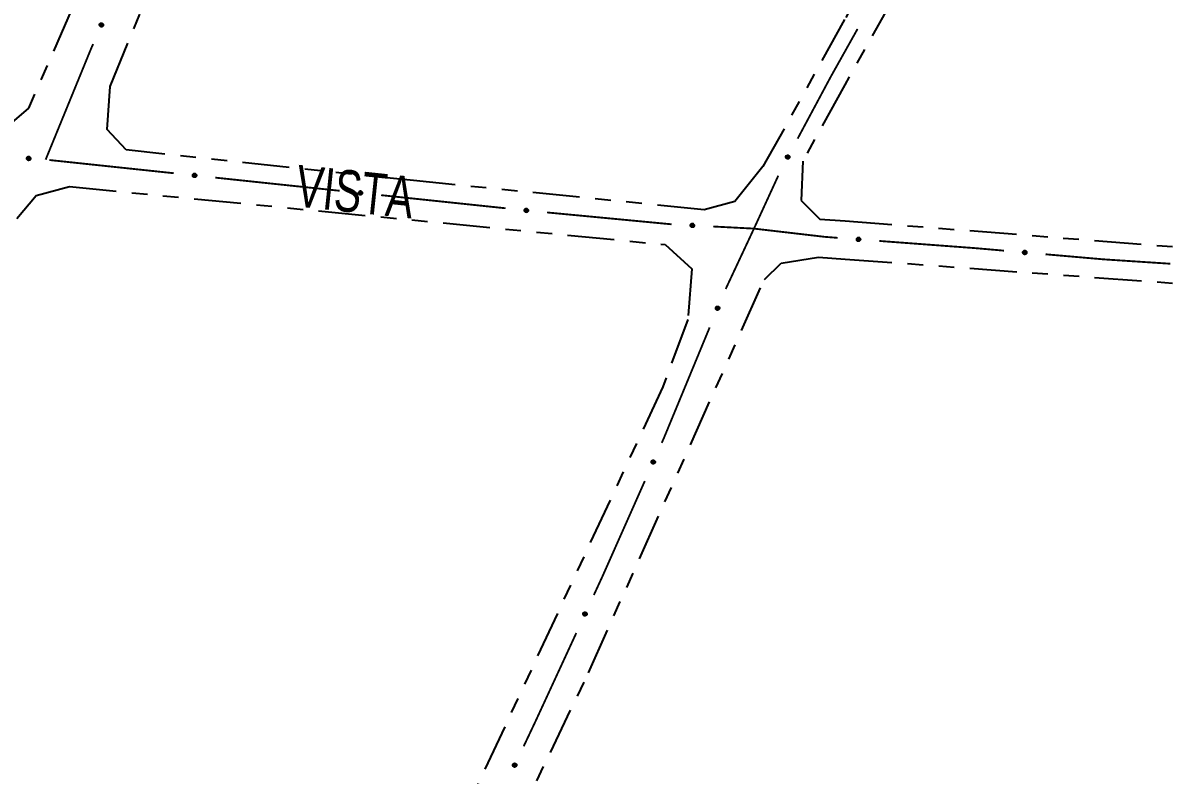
# Model space of a CAD drawing. Extents: x 203665 to 205970, y 4870865 to 4873745.
# Drawn here: x 204326.1 to 204436.3, y 4872392 to 4872464.2 of the extents above; entities that cross this region are included whole.
import ezdxf

# ---------------------------------------------------------------- set-up
doc = ezdxf.new("R2010")
doc.units = 0
doc.header["$LTSCALE"] = 1.5
doc.header["$MEASUREMENT"] = 0
doc.linetypes.add('TRACO_25', pattern=[8, 3, -1, 1, -1, 1, -1])
for name, color, linetype in [('SV-EIXO-RUA-N-PAV', 6, 'CONTINUOUS'), ('SV-RUA-NAO-PAV', 7, 'CONTINUOUS'), ('SV-TXT-RUA-N-PAV', 7, 'CONTINUOUS')]:
    doc.layers.add(name, color=color, linetype=linetype)
doc.styles.add('ARIAL', font='ARIAL.SHX')

msp = doc.modelspace()

# ---------------------------------------------------------------- linework, layer by layer
at = {"layer": 'SV-EIXO-RUA-N-PAV'}
for points in [[(204333.427074, 4872463.942367), (204333.408645, 4872463.98767), (204333.40207, 4872464.030375), (204333.406837, 4872464.067571), (204333.419621, 4872464.099342), (204333.43636, 4872464.130372), (204333.460139, 4872464.157933), (204333.493307, 4872464.182677), (204333.538622, 4872464.201483), (204333.582812, 4872464.205343), (204333.619529, 4872464.20262), (204333.653425, 4872464.191197), (204333.683296, 4872464.174431), (204333.711108, 4872464.148784), (204333.735856, 4872464.114927), (204333.753663, 4872464.068903), (204333.759822, 4872464.026992), (204333.754266, 4872463.991135), (204333.742566, 4872463.957131), (204333.725097, 4872463.925657), (204333.7016, 4872463.898737), (204333.667466, 4872463.873882), (204333.621807, 4872463.856908), (204333.580076, 4872463.850288), (204333.544151, 4872463.855339), (204333.510933, 4872463.867611), (204333.479606, 4872463.884021), (204333.450906, 4872463.906771), (204333.427074, 4872463.942367)], [(204326.730716, 4872451.088647), (204326.694319, 4872451.055977), (204326.656358, 4872451.035342), (204326.619742, 4872451.027244), (204326.58552, 4872451.028525), (204326.550657, 4872451.033778), (204326.516676, 4872451.04683), (204326.482169, 4872451.06967), (204326.449141, 4872451.105951), (204326.430558, 4872451.146228), (204326.420698, 4872451.181701), (204326.419979, 4872451.217463), (204326.42565, 4872451.251246), (204326.440375, 4872451.286095), (204326.463863, 4872451.320837), (204326.501148, 4872451.353166), (204326.538503, 4872451.373141), (204326.574125, 4872451.380044), (204326.610082, 4872451.380539), (204326.645611, 4872451.374749), (204326.678893, 4872451.361745), (204326.713831, 4872451.338033), (204326.745252, 4872451.30081), (204326.7656, 4872451.26378), (204326.773001, 4872451.228264), (204326.772692, 4872451.192853), (204326.767848, 4872451.157821), (204326.75615, 4872451.123117), (204326.730716, 4872451.088647)], [(204399.2559, 4872451.270424), (204399.241057, 4872451.317026), (204399.23783, 4872451.360113), (204399.245481, 4872451.396825), (204399.260702, 4872451.427503), (204399.279808, 4872451.457134), (204399.305662, 4872451.482758), (204399.340657, 4872451.504842), (204399.3873, 4872451.52006), (204399.431656, 4872451.520465), (204399.468049, 4872451.514889), (204399.500952, 4872451.50086), (204399.529426, 4872451.481817), (204399.555156, 4872451.454081), (204399.577189, 4872451.418398), (204399.591356, 4872451.371126), (204399.594231, 4872451.328863), (204399.585897, 4872451.293549), (204399.571584, 4872451.26056), (204399.551715, 4872451.230542), (204399.526191, 4872451.205535), (204399.490225, 4872451.183415), (204399.443382, 4872451.170051), (204399.401262, 4872451.166703), (204399.36584, 4872451.174538), (204399.333679, 4872451.189361), (204399.303726, 4872451.208163), (204399.276886, 4872451.23308), (204399.2559, 4872451.270424)], [(204342.642, 4872449.455422), (204342.604398, 4872449.424148), (204342.565685, 4872449.404959), (204342.52879, 4872449.398247), (204342.49464, 4872449.400818), (204342.46, 4872449.407383), (204342.426535, 4872449.421707), (204342.392915, 4872449.445832), (204342.361278, 4872449.483333), (204342.344227, 4872449.524282), (204342.335712, 4872449.560102), (204342.336342, 4872449.595865), (204342.343283, 4872449.62941), (204342.359312, 4872449.663679), (204342.384093, 4872449.697511), (204342.422571, 4872449.72841), (204342.460653, 4872449.746963), (204342.49651, 4872449.752517), (204342.532461, 4872449.751656), (204342.567745, 4872449.74453), (204342.600514, 4872449.73028), (204342.634533, 4872449.705268), (204342.664527, 4872449.666885), (204342.683464, 4872449.629115), (204342.689521, 4872449.593345), (204342.687876, 4872449.557971), (204342.681714, 4872449.523147), (204342.668716, 4872449.488908), (204342.642, 4872449.455422)], [(204358.553123, 4872447.77081), (204358.515536, 4872447.739517), (204358.476832, 4872447.720309), (204358.439941, 4872447.713579), (204358.40579, 4872447.716132), (204358.371146, 4872447.72268), (204358.337675, 4872447.736987), (204358.304042, 4872447.761096), (204358.272387, 4872447.79858), (204358.255315, 4872447.839522), (204358.246783, 4872447.875337), (204358.247395, 4872447.911101), (204358.254319, 4872447.944649), (204358.270331, 4872447.978925), (204358.295095, 4872448.01277), (204358.333558, 4872448.043689), (204358.371631, 4872448.06226), (204358.407485, 4872448.067832), (204358.443436, 4872448.066989), (204358.478724, 4872448.059881), (204358.511499, 4872448.045647), (204358.545531, 4872448.020652), (204358.575544, 4872447.982284), (204358.5945, 4872447.944523), (204358.600575, 4872447.908756), (204358.598948, 4872447.873381), (204358.592803, 4872447.838554), (204358.579822, 4872447.804309), (204358.553123, 4872447.77081)], [(204374.465048, 4872446.093875), (204374.427474, 4872446.062566), (204374.388779, 4872446.043341), (204374.35189, 4872446.036596), (204374.317739, 4872446.039135), (204374.283092, 4872446.045668), (204374.249614, 4872446.059961), (204374.215972, 4872446.084055), (204374.184301, 4872446.121527), (204374.167212, 4872446.16246), (204374.158664, 4872446.198272), (204374.159261, 4872446.234036), (204374.166171, 4872446.267587), (204374.182168, 4872446.301871), (204374.206918, 4872446.335726), (204374.245368, 4872446.366661), (204374.283433, 4872446.385248), (204374.319285, 4872446.390835), (204374.355236, 4872446.390007), (204374.390527, 4872446.382914), (204374.423308, 4872446.368694), (204374.45735, 4872446.343713), (204374.48738, 4872446.305359), (204374.506352, 4872446.267605), (204374.512442, 4872446.231841), (204374.51083, 4872446.196466), (204374.5047, 4872446.161636), (204374.491733, 4872446.127385), (204374.465048, 4872446.093875)], [(204390.405048, 4872444.661678), (204390.369196, 4872444.628411), (204390.33158, 4872444.607152), (204390.295103, 4872444.59845), (204390.260865, 4872444.599165), (204390.225919, 4872444.603843), (204390.191728, 4872444.616331), (204390.156849, 4872444.638598), (204390.123225, 4872444.674328), (204390.103979, 4872444.714293), (204390.093535, 4872444.749599), (204390.092225, 4872444.785344), (204390.097338, 4872444.819215), (204390.111485, 4872444.854303), (204390.134395, 4872444.889429), (204390.171142, 4872444.922369), (204390.208162, 4872444.942958), (204390.243665, 4872444.950449), (204390.279609, 4872444.951538), (204390.315228, 4872444.946335), (204390.348721, 4872444.933883), (204390.384046, 4872444.910751), (204390.416077, 4872444.874052), (204390.437034, 4872444.837363), (204390.445021, 4872444.801974), (204390.445297, 4872444.766563), (204390.441032, 4872444.731456), (204390.429909, 4872444.696563), (204390.405048, 4872444.661678)], [(204406.339267, 4872443.318221), (204406.302649, 4872443.285798), (204406.264549, 4872443.265421), (204406.227879, 4872443.257571), (204406.193666, 4872443.259084), (204406.158839, 4872443.264574), (204406.124948, 4872443.277856), (204406.090597, 4872443.30093), (204406.057815, 4872443.337434), (204406.039506, 4872443.377837), (204406.029887, 4872443.413376), (204406.02941, 4872443.449141), (204406.035311, 4872443.482885), (204406.050271, 4872443.517633), (204406.073994, 4872443.552216), (204406.111498, 4872443.584291), (204406.148988, 4872443.604012), (204406.184656, 4872443.610673), (204406.220616, 4872443.610924), (204406.256104, 4872443.604893), (204406.289298, 4872443.591664), (204406.324074, 4872443.567716), (204406.355241, 4872443.53028), (204406.375338, 4872443.493113), (204406.382498, 4872443.457547), (204406.381948, 4872443.422139), (204406.376867, 4872443.387141), (204406.364934, 4872443.352517), (204406.339267, 4872443.318221)], [(204422.28819, 4872442.061133), (204422.251177, 4872442.029163), (204422.212828, 4872442.009256), (204422.176065, 4872442.001858), (204422.141873, 4872442.003792), (204422.107116, 4872442.00971), (204422.073391, 4872442.023407), (204422.039327, 4872442.046902), (204422.006996, 4872442.083806), (204421.989185, 4872442.124431), (204421.980004, 4872442.160085), (204421.979967, 4872442.195854), (204421.986282, 4872442.229522), (204422.001669, 4872442.264084), (204422.025815, 4872442.298372), (204422.063711, 4872442.329984), (204422.10144, 4872442.349242), (204422.137187, 4872442.355464), (204422.173147, 4872442.355273), (204422.208559, 4872442.348806), (204422.241587, 4872442.33517), (204422.276066, 4872442.310796), (204422.306771, 4872442.272979), (204422.326409, 4872442.235568), (204422.333131, 4872442.199918), (204422.332146, 4872442.164519), (204422.326635, 4872442.129586), (204422.314277, 4872442.095111), (204422.28819, 4872442.061133)], [(204392.53321, 4872436.743313), (204392.513821, 4872436.788214), (204392.506339, 4872436.83077), (204392.510315, 4872436.868059), (204392.52242, 4872436.900094), (204392.538495, 4872436.931473), (204392.561683, 4872436.959534), (204392.594317, 4872436.984977), (204392.639222, 4872437.004743), (204392.683319, 4872437.009542), (204392.720086, 4872437.0076), (204392.754217, 4872436.996901), (204392.784438, 4872436.980774), (204392.81279, 4872436.955725), (204392.838252, 4872436.922401), (204392.857034, 4872436.876766), (204392.864083, 4872436.834996), (204392.85929, 4872436.799029), (204392.848317, 4872436.764784), (204392.831521, 4872436.732945), (204392.808601, 4872436.705532), (204392.775004, 4872436.679956), (204392.729716, 4872436.662015), (204392.688136, 4872436.654509), (204392.652111, 4872436.658795), (204392.61864, 4872436.670357), (204392.586971, 4872436.686098), (204392.557793, 4872436.708232), (204392.53321, 4872436.743313)], [(204386.35862, 4872421.986602), (204386.340388, 4872422.031985), (204386.333999, 4872422.074718), (204386.338928, 4872422.111893), (204386.35185, 4872422.143607), (204386.368724, 4872422.174564), (204386.392623, 4872422.202021), (204386.425898, 4872422.226621), (204386.471295, 4872422.245229), (204386.515501, 4872422.248897), (204386.552206, 4872422.246014), (204386.586052, 4872422.234444), (204386.61585, 4872422.217548), (204386.64355, 4872422.19178), (204386.66815, 4872422.157816), (204386.685757, 4872422.111714), (204386.691733, 4872422.069777), (204386.686021, 4872422.033945), (204386.674174, 4872421.999992), (204386.656568, 4872421.968594), (204386.632953, 4872421.941777), (204386.598711, 4872421.91707), (204386.552979, 4872421.900295), (204386.51122, 4872421.893857), (204386.475317, 4872421.899065), (204386.442153, 4872421.911481), (204386.410898, 4872421.928028), (204386.382297, 4872421.950902), (204386.35862, 4872421.986602)], [(204379.813923, 4872407.388527), (204379.796366, 4872407.434176), (204379.790612, 4872407.476999), (204379.796092, 4872407.514097), (204379.809483, 4872407.545616), (204379.826815, 4872407.576319), (204379.851118, 4872407.603419), (204379.884755, 4872407.627522), (204379.930423, 4872407.645455), (204379.974678, 4872407.648466), (204380.011336, 4872407.645039), (204380.045007, 4872407.632968), (204380.074551, 4872407.615632), (204380.101866, 4872407.589456), (204380.125959, 4872407.55513), (204380.14288, 4872407.508772), (204380.148233, 4872407.466751), (204380.14199, 4872407.431008), (204380.12964, 4872407.397235), (204380.111571, 4872407.366101), (204380.087561, 4872407.339637), (204380.052956, 4872407.315441), (204380.00698, 4872407.299347), (204379.96513, 4872407.293529), (204379.929308, 4872407.299268), (204379.896332, 4872407.312175), (204379.865326, 4872407.329184), (204379.837067, 4872407.352481), (204379.813923, 4872407.388527)], [(204373.068769, 4872392.881103), (204373.051639, 4872392.926914), (204373.046284, 4872392.969789), (204373.052111, 4872393.006834), (204373.065796, 4872393.038227), (204373.083413, 4872393.068767), (204373.107968, 4872393.095639), (204373.141828, 4872393.119427), (204373.187661, 4872393.136933), (204373.231943, 4872393.139531), (204373.268567, 4872393.135762), (204373.302124, 4872393.123377), (204373.331505, 4872393.105766), (204373.358574, 4872393.079337), (204373.382346, 4872393.044787), (204373.398834, 4872392.998274), (204373.403795, 4872392.956205), (204373.397218, 4872392.920521), (204373.384554, 4872392.886864), (204373.366195, 4872392.855901), (204373.341939, 4872392.829662), (204373.30711, 4872392.80579), (204373.260986, 4872392.790125), (204373.219083, 4872392.784698), (204373.183316, 4872392.790772), (204373.150462, 4872392.803986), (204373.119616, 4872392.821284), (204373.091576, 4872392.844842), (204373.068769, 4872392.881103)]]:
    msp.add_lwpolyline(points, close=True, dxfattribs=at)
for points in [[(204333.40207, 4872464.030375), (204333.43636, 4872464.130372)], [(204333.404791, 4872464.011998), (204333.445598, 4872464.135649)], [(204333.408645, 4872463.98767), (204333.460139, 4872464.157933)], [(204333.418038, 4872463.967452), (204333.474139, 4872464.163363)], [(204333.427074, 4872463.942367), (204333.493307, 4872464.182677)], [(204333.440974, 4872463.924617), (204333.516272, 4872464.188097)], [(204333.450906, 4872463.906771), (204333.538622, 4872464.201483)], [(204333.467285, 4872463.899671), (204333.558473, 4872464.199392)], [(204333.479606, 4872463.884021), (204333.582812, 4872464.205343)], [(204333.495787, 4872463.879725), (204333.597539, 4872464.200142)], [(204333.510933, 4872463.867611), (204333.619529, 4872464.20262)], [(204333.52898, 4872463.863681), (204333.638164, 4872464.194249)], [(204333.544151, 4872463.855339), (204333.653425, 4872464.191197)], [(204333.564212, 4872463.855683), (204333.667608, 4872464.179849)], [(204333.580076, 4872463.850288), (204333.683296, 4872464.174431)], [(204333.60273, 4872463.855183), (204333.696264, 4872464.156855)], [(204333.621807, 4872463.856908), (204333.711108, 4872464.148784)], [(204333.644777, 4872463.869525), (204333.722728, 4872464.128862)], [(204333.667466, 4872463.873882), (204333.735856, 4872464.114927)], [(204333.684565, 4872463.892308), (204333.742069, 4872464.084623)], [(204333.7016, 4872463.898737), (204333.753663, 4872464.068903)], [(204333.714509, 4872463.916427), (204333.754614, 4872464.041875)], [(204333.725097, 4872463.925657), (204333.759822, 4872464.026992)], [(204326.773001, 4872451.228264), (204326.419979, 4872451.217463)], [(204326.772692, 4872451.192853), (204326.420698, 4872451.181701)], [(204326.770284, 4872451.211166), (204326.42227, 4872451.20207)], [(204326.7656, 4872451.26378), (204326.42565, 4872451.251246)], [(204326.765891, 4872451.247025), (204326.42586, 4872451.234649)], [(204326.766417, 4872451.174502), (204326.43047, 4872451.161847)], [(204326.767848, 4872451.157821), (204326.430558, 4872451.146228)], [(204326.753329, 4872451.283442), (204326.437802, 4872451.269395)], [(204326.745252, 4872451.30081), (204326.440375, 4872451.286095)], [(204326.757289, 4872451.140932), (204326.444393, 4872451.125338)], [(204326.75615, 4872451.123117), (204326.449141, 4872451.105951)], [(204326.725607, 4872451.318156), (204326.455191, 4872451.303769)], [(204326.713831, 4872451.338033), (204326.463863, 4872451.320837)], [(204326.742716, 4872451.107733), (204326.469299, 4872451.089448)], [(204326.730716, 4872451.088647), (204326.482169, 4872451.06967)], [(204326.690706, 4872451.34789), (204326.490277, 4872451.336937)], [(204326.678893, 4872451.361745), (204326.501148, 4872451.353166)], [(204326.710167, 4872451.071657), (204326.50683, 4872451.058167)], [(204326.694319, 4872451.055977), (204326.516676, 4872451.04683)], [(204326.657879, 4872451.367908), (204326.52626, 4872451.363205)], [(204326.645611, 4872451.374749), (204326.538503, 4872451.373141)], [(204326.67273, 4872451.044121), (204326.542565, 4872451.040686)], [(204326.656358, 4872451.035342), (204326.550657, 4872451.033778)], [(204399.23783, 4872451.360113), (204399.279808, 4872451.457134)], [(204399.239111, 4872451.34158), (204399.289429, 4872451.461675)], [(204399.241057, 4872451.317026), (204399.305662, 4872451.482758)], [(204399.248846, 4872451.296137), (204399.320043, 4872451.487081)], [(204399.2559, 4872451.270424), (204399.340657, 4872451.504842)], [(204399.268375, 4872451.251645), (204399.363975, 4872451.508456)], [(204399.276886, 4872451.23308), (204399.3873, 4872451.52006)], [(204399.292662, 4872451.224725), (204399.406928, 4872451.516429)], [(204399.303726, 4872451.208163), (204399.431656, 4872451.520465)], [(204399.319523, 4872451.202618), (204399.445934, 4872451.514132)], [(204399.333679, 4872451.189361), (204399.468049, 4872451.514889)], [(204399.351365, 4872451.184037), (204399.485975, 4872451.505092)], [(204399.36584, 4872451.174538), (204399.500952, 4872451.50086)], [(204399.385866, 4872451.173318), (204399.514208, 4872451.488441)], [(204399.401262, 4872451.166703), (204399.529426, 4872451.481817)], [(204399.424229, 4872451.169818), (204399.540985, 4872451.463284)], [(204399.443382, 4872451.170051), (204399.555156, 4872451.454081)], [(204399.467266, 4872451.18084), (204399.565188, 4872451.433314)], [(204399.490225, 4872451.183415), (204399.577189, 4872451.418398)], [(204399.508708, 4872451.200453), (204399.581023, 4872451.387703)], [(204399.526191, 4872451.205535), (204399.591356, 4872451.371126)], [(204399.54044, 4872451.222165), (204399.590198, 4872451.344107)], [(204399.551715, 4872451.230542), (204399.594231, 4872451.328863)], [(204342.687876, 4872449.557971), (204342.335712, 4872449.560102)], [(204342.689521, 4872449.593345), (204342.336342, 4872449.595865)], [(204342.686161, 4872449.576361), (204342.338052, 4872449.580396)], [(204342.683123, 4872449.612361), (204342.342867, 4872449.612817)], [(204342.683464, 4872449.629115), (204342.343283, 4872449.62941)], [(204342.681714, 4872449.523147), (204342.344227, 4872449.524282)], [(204342.680913, 4872449.539869), (204342.344728, 4872449.539893)], [(204342.671943, 4872449.649225), (204342.356112, 4872449.647088)], [(204342.670526, 4872449.506667), (204342.357264, 4872449.502885)], [(204342.664527, 4872449.666885), (204342.359312, 4872449.663679)], [(204342.668716, 4872449.488908), (204342.361278, 4872449.483333)], [(204342.64555, 4872449.684961), (204342.374784, 4872449.680782)], [(204342.654712, 4872449.474042), (204342.3808, 4872449.466081)], [(204342.634533, 4872449.705268), (204342.384093, 4872449.697511)], [(204342.642, 4872449.455422), (204342.392915, 4872449.445832)], [(204342.611796, 4872449.715989), (204342.411096, 4872449.712603)], [(204342.620826, 4872449.439219), (204342.417124, 4872449.433407)], [(204342.600514, 4872449.73028), (204342.422571, 4872449.72841)], [(204342.604398, 4872449.424148), (204342.426535, 4872449.421707)], [(204342.579747, 4872449.737231), (204342.448044, 4872449.737495)], [(204342.582376, 4872449.413114), (204342.452175, 4872449.414591)], [(204342.565685, 4872449.404959), (204342.46, 4872449.407383)], [(204342.567745, 4872449.74453), (204342.460653, 4872449.746963)], [(204358.598948, 4872447.873381), (204358.246783, 4872447.875337)], [(204358.600575, 4872447.908756), (204358.247395, 4872447.911101)], [(204358.597223, 4872447.891771), (204358.249112, 4872447.895632)], [(204358.594167, 4872447.927769), (204358.253911, 4872447.928056)], [(204358.5945, 4872447.944523), (204358.254319, 4872447.944649)], [(204358.592803, 4872447.838554), (204358.255315, 4872447.839522)], [(204358.591994, 4872447.855276), (204358.255809, 4872447.855133)], [(204358.582969, 4872447.964628), (204358.267139, 4872447.962333)], [(204358.581623, 4872447.822069), (204358.268363, 4872447.818131)], [(204358.575544, 4872447.982284), (204358.270331, 4872447.978925)], [(204358.579822, 4872447.804309), (204358.272387, 4872447.79858)], [(204358.556558, 4872448.00035), (204358.285794, 4872447.996037)], [(204358.565825, 4872447.789436), (204358.291917, 4872447.781338)], [(204358.545531, 4872448.020652), (204358.295095, 4872448.01277)], [(204358.553123, 4872447.77081), (204358.304042, 4872447.761096)], [(204358.522789, 4872448.031362), (204358.32209, 4872448.027876)], [(204358.531956, 4872447.754596), (204358.328257, 4872447.748683)], [(204358.511499, 4872448.045647), (204358.333558, 4872448.043689)], [(204358.515536, 4872447.739517), (204358.337675, 4872447.736987)], [(204358.490729, 4872448.052588), (204358.359026, 4872448.052786)], [(204358.49352, 4872447.728472), (204358.363318, 4872447.729884)], [(204358.476832, 4872447.720309), (204358.371146, 4872447.72268)], [(204358.478724, 4872448.059881), (204358.371631, 4872448.06226)], [(204374.51083, 4872446.196466), (204374.158664, 4872446.198272)], [(204374.512442, 4872446.231841), (204374.159261, 4872446.234036)], [(204374.509097, 4872446.214855), (204374.160985, 4872446.218569)], [(204374.506026, 4872446.250851), (204374.16577, 4872446.250994)], [(204374.506352, 4872446.267605), (204374.166171, 4872446.267587)], [(204374.5047, 4872446.161636), (204374.167212, 4872446.16246)], [(204374.503883, 4872446.178358), (204374.167698, 4872446.178072)], [(204374.494813, 4872446.287705), (204374.178983, 4872446.285277)], [(204374.493527, 4872446.145146), (204374.180269, 4872446.141075)], [(204374.48738, 4872446.305359), (204374.182168, 4872446.301871)], [(204374.491733, 4872446.127385), (204374.184301, 4872446.121527)], [(204374.468387, 4872446.323417), (204374.197624, 4872446.318988)], [(204374.477743, 4872446.112506), (204374.203838, 4872446.104293)], [(204374.45735, 4872446.343713), (204374.206918, 4872446.335726)], [(204374.465048, 4872446.093875), (204374.215972, 4872446.084055)], [(204374.434604, 4872446.354414), (204374.233907, 4872446.350843)], [(204374.443889, 4872446.077652), (204374.240192, 4872446.071653)], [(204374.423308, 4872446.368694), (204374.245368, 4872446.366661)], [(204374.427474, 4872446.062566), (204374.249614, 4872446.059961)], [(204374.402535, 4872446.375626), (204374.270832, 4872446.375769)], [(204374.405463, 4872446.051512), (204374.27526, 4872446.052869)], [(204374.388779, 4872446.043341), (204374.283092, 4872446.045668)], [(204374.390527, 4872446.382914), (204374.283433, 4872446.385248)], [(204390.327608, 4872444.939698), (204390.196084, 4872444.932821)], [(204390.315228, 4872444.946335), (204390.208162, 4872444.942958)], [(204390.445021, 4872444.801974), (204390.092225, 4872444.785344)], [(204390.445297, 4872444.766563), (204390.093535, 4872444.749599)], [(204390.442587, 4872444.784834), (204390.094771, 4872444.76999)], [(204390.437034, 4872444.837363), (204390.097338, 4872444.819215)], [(204390.437601, 4872444.820616), (204390.097821, 4872444.802625)], [(204390.439325, 4872444.748111), (204390.103633, 4872444.729909)], [(204390.441032, 4872444.731456), (204390.103979, 4872444.714293)], [(204390.42444, 4872444.85682), (204390.109189, 4872444.837563)], [(204390.416077, 4872444.874052), (204390.111485, 4872444.854303)], [(204390.430754, 4872444.714395), (204390.118157, 4872444.693635)], [(204390.429909, 4872444.696563), (204390.123225, 4872444.674328)], [(204390.396148, 4872444.891072), (204390.126007, 4872444.87222)], [(204390.384046, 4872444.910751), (204390.134395, 4872444.889429)], [(204390.416731, 4872444.68096), (204390.143654, 4872444.65816)], [(204390.405048, 4872444.661678), (204390.156849, 4872444.638598)], [(204390.360761, 4872444.920225), (204390.16054, 4872444.905963)], [(204390.348721, 4872444.933883), (204390.171142, 4872444.922369)], [(204390.384783, 4872444.644351), (204390.181695, 4872444.627504)], [(204390.369196, 4872444.628411), (204390.191728, 4872444.616331)], [(204390.347805, 4872444.6162), (204390.217715, 4872444.610616)], [(204390.33158, 4872444.607152), (204390.225919, 4872444.603843)], [(204406.382498, 4872443.457547), (204406.02941, 4872443.449141)], [(204406.381948, 4872443.422139), (204406.029887, 4872443.413376)], [(204406.379665, 4872443.440468), (204406.031598, 4872443.433733)], [(204406.375338, 4872443.493113), (204406.035311, 4872443.482885)], [(204406.375515, 4872443.476357), (204406.035408, 4872443.466287)], [(204406.376867, 4872443.387141), (204406.039506, 4872443.377837)], [(204406.375549, 4872443.403831), (204406.039524, 4872443.393456)], [(204406.3632, 4872443.512857), (204406.047586, 4872443.500951)], [(204406.355241, 4872443.53028), (204406.050271, 4872443.517633)], [(204406.366194, 4872443.370324), (204406.053199, 4872443.356853)], [(204406.364934, 4872443.352517), (204406.057815, 4872443.337434)], [(204406.335714, 4872443.547759), (204406.065207, 4872443.535207)], [(204406.324074, 4872443.567716), (204406.073994, 4872443.552216)], [(204406.351396, 4872443.337225), (204406.077861, 4872443.320794)], [(204406.339267, 4872443.318221), (204406.090597, 4872443.30093)], [(204406.301016, 4872443.577729), (204406.100517, 4872443.568136)], [(204406.289298, 4872443.591664), (204406.111498, 4872443.584291)], [(204406.318603, 4872443.30137), (204406.115179, 4872443.28926)], [(204406.302649, 4872443.285798), (204406.124948, 4872443.277856)], [(204406.268326, 4872443.597969), (204406.136678, 4872443.594159)], [(204406.256104, 4872443.604893), (204406.148988, 4872443.604012)], [(204406.28098, 4872443.274088), (204406.150795, 4872443.271537)], [(204406.264549, 4872443.265421), (204406.158839, 4872443.264574)], [(204422.333131, 4872442.199918), (204421.979967, 4872442.195854)], [(204422.332146, 4872442.164519), (204421.980004, 4872442.160085)], [(204422.330088, 4872442.182874), (204421.981965, 4872442.18042)], [(204422.32638, 4872442.218811), (204421.986175, 4872442.212925)], [(204422.326409, 4872442.235568), (204421.986282, 4872442.229522)], [(204422.326635, 4872442.129586), (204421.989185, 4872442.124431)], [(204422.325522, 4872442.146291), (204421.989395, 4872442.140048)], [(204422.314515, 4872442.255461), (204421.998778, 4872442.247437)], [(204422.306771, 4872442.272979), (204422.001669, 4872442.264084)], [(204422.315756, 4872442.112901), (204422.002619, 4872442.10328)], [(204422.314277, 4872442.095111), (204422.006996, 4872442.083806)], [(204422.28746, 4872442.290698), (204422.016819, 4872442.281473)], [(204422.276066, 4872442.310796), (204422.025815, 4872442.298372)], [(204422.300552, 4872442.079987), (204422.026836, 4872442.066921)], [(204422.28819, 4872442.061133), (204422.039327, 4872442.046902)], [(204422.253134, 4872442.321092), (204422.052532, 4872442.313965)], [(204422.241587, 4872442.33517), (204422.063711, 4872442.329984)], [(204422.267321, 4872442.044538), (204422.063763, 4872442.03493)], [(204422.251177, 4872442.029163), (204422.073391, 4872442.023407)], [(204422.220694, 4872442.341733), (204422.08901, 4872442.339542)], [(204422.229365, 4872442.017721), (204422.099158, 4872442.016771)], [(204422.208559, 4872442.348806), (204422.10144, 4872442.349242)], [(204422.212828, 4872442.009256), (204422.107116, 4872442.00971)], [(204392.506339, 4872436.83077), (204392.538495, 4872436.931473)], [(204392.509451, 4872436.812455), (204392.547619, 4872436.936945)], [(204392.513821, 4872436.788214), (204392.561683, 4872436.959534)], [(204392.523642, 4872436.7682), (204392.575564, 4872436.96526)], [(204392.53321, 4872436.743313), (204392.594317, 4872436.984977)], [(204392.547485, 4872436.725863), (204392.617162, 4872436.990884)], [(204392.557793, 4872436.708232), (204392.639222, 4872437.004743)], [(204392.57432, 4872436.701483), (204392.659112, 4872437.003074)], [(204392.586971, 4872436.686098), (204392.683319, 4872437.009542)], [(204392.60324, 4872436.682147), (204392.698154, 4872437.004655)], [(204392.61864, 4872436.670357), (204392.720086, 4872437.0076)], [(204392.636767, 4872436.666812), (204392.738895, 4872436.999628)], [(204392.652111, 4872436.658795), (204392.754217, 4872436.996901)], [(204392.67216, 4872436.659565), (204392.768638, 4872436.985857)], [(204392.688136, 4872436.654509), (204392.784438, 4872436.980774)], [(204392.710681, 4872436.659885), (204392.797777, 4872436.963478)], [(204392.729716, 4872436.662015), (204392.81279, 4872436.955725)], [(204392.752413, 4872436.675118), (204392.824831, 4872436.936054)], [(204392.775004, 4872436.679956), (204392.838252, 4872436.922401)], [(204392.791707, 4872436.698742), (204392.845108, 4872436.892237)], [(204392.808601, 4872436.705532), (204392.857034, 4872436.876766)], [(204392.821132, 4872436.723492), (204392.858559, 4872436.849765)], [(204392.831521, 4872436.732945), (204392.864083, 4872436.834996)], [(204386.333999, 4872422.074718), (204386.368724, 4872422.174564)], [(204386.336641, 4872422.056329), (204386.377985, 4872422.179801)], [(204386.340388, 4872422.031985), (204386.392623, 4872422.202021)], [(204386.349693, 4872422.011726), (204386.406646, 4872422.20739)], [(204386.35862, 4872421.986602), (204386.425898, 4872422.226621)], [(204386.372443, 4872421.968791), (204386.448887, 4872422.231941)], [(204386.382297, 4872421.950902), (204386.471295, 4872422.245229)], [(204386.398645, 4872421.943731), (204386.491136, 4872422.243052)], [(204386.410898, 4872421.928028), (204386.515501, 4872422.248897)], [(204386.42706, 4872421.923661), (204386.530206, 4872422.243632)], [(204386.442153, 4872421.911481), (204386.552206, 4872422.246014)], [(204386.460183, 4872421.907473), (204386.570804, 4872422.237562)], [(204386.475317, 4872421.899065), (204386.586052, 4872422.234444)], [(204386.495379, 4872421.899321), (204386.600185, 4872422.223034)], [(204386.51122, 4872421.893857), (204386.61585, 4872422.217548)], [(204386.533895, 4872421.898654), (204386.628741, 4872422.199915)], [(204386.552979, 4872421.900295), (204386.64355, 4872422.19178)], [(204386.576004, 4872421.912813), (204386.655083, 4872422.171808)], [(204386.598711, 4872421.91707), (204386.66815, 4872422.157816)], [(204386.615891, 4872421.935422), (204386.674232, 4872422.127485)], [(204386.632953, 4872421.941777), (204386.685757, 4872422.111714)], [(204386.645939, 4872421.95941), (204386.68659, 4872422.084683)], [(204386.656568, 4872421.968594), (204386.691733, 4872422.069777)], [(204379.790612, 4872407.476999), (204379.826815, 4872407.576319)], [(204379.792981, 4872407.458573), (204379.836153, 4872407.581418)], [(204379.796366, 4872407.434176), (204379.851118, 4872407.603419)], [(204379.80537, 4872407.413781), (204379.86522, 4872407.608579)], [(204379.813923, 4872407.388527), (204379.884755, 4872407.627522)], [(204379.82748, 4872407.370514), (204379.90782, 4872407.6325)], [(204379.837067, 4872407.352481), (204379.930423, 4872407.645455)], [(204379.853307, 4872407.345068), (204379.95023, 4872407.642983)], [(204379.865326, 4872407.329184), (204379.974678, 4872407.648466)], [(204379.881421, 4872407.324578), (204379.989304, 4872407.642983)], [(204379.896332, 4872407.312175), (204380.011336, 4872407.645039)], [(204379.914301, 4872407.3079), (204380.029807, 4872407.636312)], [(204379.929308, 4872407.299268), (204380.045007, 4872407.632968)], [(204379.949372, 4872407.299227), (204380.05897, 4872407.621349)], [(204379.96513, 4872407.293529), (204380.074551, 4872407.615632)], [(204379.987874, 4872407.297989), (204380.087179, 4872407.59781)], [(204380.00698, 4872407.299347), (204380.101866, 4872407.589456)], [(204380.030188, 4872407.311521), (204380.113101, 4872407.569314)], [(204380.052956, 4872407.315441), (204380.125959, 4872407.55513)], [(204380.070406, 4872407.333536), (204380.13159, 4872407.524713)], [(204380.087561, 4872407.339637), (204380.14288, 4872407.508772)], [(204380.100807, 4872407.357076), (204380.143312, 4872407.481731)], [(204380.111571, 4872407.366101), (204380.148233, 4872407.466751)], [(204373.091576, 4872392.844842), (204373.187661, 4872393.136933)], [(204373.107746, 4872392.837278), (204373.207444, 4872393.134276)], [(204373.119616, 4872392.821284), (204373.231943, 4872393.139531)], [(204373.135668, 4872392.816527), (204373.246516, 4872393.133912)], [(204373.150462, 4872392.803986), (204373.268567, 4872393.135762)], [(204373.046284, 4872392.969789), (204373.083413, 4872393.068767)], [(204373.048481, 4872392.951342), (204373.092798, 4872393.073778)], [(204373.051639, 4872392.926914), (204373.107968, 4872393.095639)], [(204373.060452, 4872392.906436), (204373.122117, 4872393.100667)], [(204373.068769, 4872392.881103), (204373.141828, 4872393.119427)], [(204373.082158, 4872392.862964), (204373.164938, 4872393.124189)], [(204373.16839, 4872392.799543), (204373.286956, 4872393.126863)], [(204373.183316, 4872392.790772), (204373.302124, 4872393.123377)], [(204373.203379, 4872392.790544), (204373.315977, 4872393.111629)], [(204373.219083, 4872392.784698), (204373.331505, 4872393.105766)], [(204373.241868, 4872392.788946), (204373.343966, 4872393.087827)], [(204373.260986, 4872392.790125), (204373.358574, 4872393.079337)], [(204373.284306, 4872392.802083), (204373.369621, 4872393.059091)], [(204373.30711, 4872392.80579), (204373.382346, 4872393.044787)], [(204373.324728, 4872392.823722), (204373.387693, 4872393.014319)], [(204373.341939, 4872392.829662), (204373.398834, 4872392.998274)], [(204373.355347, 4872392.846977), (204373.399014, 4872392.97123)], [(204373.366195, 4872392.855901), (204373.403795, 4872392.956205)]]:
    msp.add_lwpolyline(points, dxfattribs=at)
at = {"layer": 'SV-EIXO-RUA-N-PAV', "const_width": 0.18}
for points in [[(204403.534345, 4872459.034821), (204406.113343, 4872463.641211)], [(204332.391528, 4872461.277751), (204332.567424, 4872461.707629)], [(204332.567424, 4872461.707629), (204332.78247, 4872462.198083)], [(204328.225811, 4872451.097044), (204332.391528, 4872461.277751)], [(204400.364141, 4872453.108708), (204403.194347, 4872458.399259)], [(204403.194347, 4872458.399259), (204403.534345, 4872459.034821)], [(204340.521931, 4872449.791262), (204328.589028, 4872451.058473)], [(204348.508944, 4872448.943083), (204344.499565, 4872449.368858)], [(204396.177657, 4872444.47402), (204398.513837, 4872449.563555)], [(204349.471659, 4872448.841333), (204348.508944, 4872448.943083)], [(204356.432886, 4872448.105594), (204349.471659, 4872448.841333)], [(204363.227677, 4872447.387444), (204360.41073, 4872447.685171)], [(204363.394121, 4872447.369925), (204363.227677, 4872447.387444)], [(204372.34467, 4872446.427761), (204363.394121, 4872447.369925)], [(204388.270357, 4872444.888461), (204376.324411, 4872446.026171)], [(204396.177657, 4872444.47402), (204392.264574, 4872444.675948)], [(204393.464888, 4872438.677501), (204396.008148, 4872444.111821)], [(204396.008148, 4872444.111821), (204396.177657, 4872444.47402)], [(204396.258819, 4872444.464571), (204396.177657, 4872444.47402)], [(204403.016124, 4872443.677845), (204396.258819, 4872444.464571)], [(204403.212624, 4872443.663109), (204403.016124, 4872443.677845)], [(204404.209823, 4872443.588319), (204403.212624, 4872443.663109)], [(204417.375864, 4872442.600864), (204408.19862, 4872443.289159)], [(204418.16982, 4872442.531491), (204417.375864, 4872442.600864)], [(204420.162229, 4872442.357397), (204418.16982, 4872442.531491)], [(204429.701307, 4872441.523884), (204424.147045, 4872442.009208)], [(204430.124968, 4872441.496039), (204429.701307, 4872441.523884)], [(204436.11205, 4872441.102521), (204430.124968, 4872441.496039)], [(204387.55913, 4872424.421073), (204391.925849, 4872434.985715)], [(204387.328592, 4872423.901448), (204387.55913, 4872424.421073)], [(204381.672085, 4872411.15186), (204385.706428, 4872420.245141)], [(204380.812198, 4872409.288772), (204381.650315, 4872411.104691)], [(204381.650315, 4872411.104691), (204381.672085, 4872411.15186)], [(204375.224369, 4872397.181808), (204379.135965, 4872405.656934)], [(204374.084732, 4872394.771951), (204374.939756, 4872396.57997)], [(204374.939756, 4872396.57997), (204375.224369, 4872397.181808)]]:
    msp.add_lwpolyline(points, dxfattribs=at)
at = {"layer": 'SV-RUA-NAO-PAV', "linetype": 'TRACO_25'}
for points in [[(204261.343919, 4872458.4903, 9.062181), (204260.493218, 4872460.410589, 9.062181), (204261.43166, 4872464.381004, 8.952851), (204287.986212, 4872528.066876, 8.684496), (204289.325132, 4872530.747108, 8.604983), (204293.184599, 4872531.736965, 8.475775), (204353.854127, 4872526.642229, 8.217359), (204355.584866, 4872524.531857, 8.217359), (204354.816398, 4872520.611436, 8.346567), (204326.58225, 4872456.045572, 8.734192), (204323.863251, 4872453.715476, 8.783887), (204319.663469, 4872453.585746, 8.923035), (204294.833839, 4872455.207628, 8.942912)], [(204364.033736, 4872526.601532, 8.108028), (204366.279497, 4872527.771927, 8.243447), (204404.749441, 4872524.549678, 8.243447), (204424.927043, 4872522.859598, 7.853267), (204427.637478, 4872521.889559, 7.853267), (204428.867871, 4872519.759697, 7.853267), (204422.059212, 4872501.221732, 8.173415), (204413.690539, 4872481.203978, 8.383512), (204410.190928, 4872474.264785, 8.383512), (204407.161215, 4872468.685444, 8.383512), (204404.876445, 4872464.56304, 8.383512), (204397.042129, 4872450.42761, 8.633627), (204394.352198, 4872447.078047, 8.723669), (204391.391938, 4872446.28826, 8.713664), (204363.528299, 4872449.079324, 8.633627), (204335.943416, 4872452.024451, 8.803765), (204334.122731, 4872454.004814, 8.803765), (204334.401145, 4872458.11529, 8.813704), (204361.106507, 4872523.186119, 8.167664), (204362.510436, 4872525.485692, 8.167664)], [(204569.965922, 4872508.834013, 7.313018), (204566.555212, 4872511.463932, 7.343032), (204509.78785, 4872516.71614, 7.38305), (204504.513435, 4872517.138799, 7.38305), (204436.748483, 4872522.569064, 7.823254), (204433.778227, 4872521.729283, 7.823254), (204432.36826, 4872519.999509, 7.823254), (204425.349615, 4872501.121585, 8.193424), (204416.280969, 4872480.153952, 8.223438), (204412.601417, 4872472.524831, 8.213433), (204409.711726, 4872466.895488, 8.143401), (204404.889741, 4872458.282866, 8.143401), (204400.853687, 4872450.940844, 8.383512), (204400.703201, 4872447.178698, 8.473554), (204402.509031, 4872445.372868, 8.503567), (204404.917393, 4872445.222121, 8.503567), (204466.821599, 4872440.34523, 8.05336), (204469.931171, 4872440.11136, 8.05336), (204496.079244, 4872438.144766, 8.05336), (204533.87016, 4872435.302515, 7.9233), (204538.500666, 4872435.682261, 7.913295), (204541.310734, 4872437.981915, 7.64317), (204570.246795, 4872501.604667, 7.483097)], [(204369.497275, 4872377.83562, 8.5736), (204371.476871, 4872383.345017, 8.5736), (204380.295777, 4872401.812893, 8.5736), (204397.173402, 4872439.588604, 8.493563), (204398.783411, 4872441.168382, 8.493563), (204402.353769, 4872441.73816, 8.493563), (204404.92517, 4872441.549155, 8.043355), (204461.567211, 4872437.385818, 8.043355), (204463.421661, 4872436.325763, 8.16341), (204462.851968, 4872433.096088, 8.16341), (204436.865629, 4872374.892696, 8.533581), (204430.446381, 4872361.834206, 8.583604), (204426.866101, 4872360.574492, 8.613618), (204421.885279, 4872362.554546, 8.633627), (204415.82429, 4872364.86462, 8.803705), (204410.47357, 4872365.584807, 8.773691), (204405.085454, 4872365.843444, 8.723669), (204374.609104, 4872367.30635, 8.723669), (204370.398333, 4872369.636334, 8.703659), (204368.707719, 4872373.196086, 8.673646)]]:
    msp.add_polyline3d(points, close=True, dxfattribs=at)
msp.add_polyline3d([(204325.466358, 4872445.434369, 8.773948), (204327.325434, 4872447.65451, 8.773948), (204330.524981, 4872448.504395, 8.724253), (204387.65483, 4872442.939843, 8.356506), (204390.205617, 4872440.61939, 8.356506), (204389.847492, 4872435.758828, 8.366445), (204387.430063, 4872429.298214, 8.356506), (204363.62583, 4872378.059144, 8.356506), (204354.428583, 4872358.261894, 8.704374), (204332.998488, 4872308.517354, 8.932974), (204328.352362, 4872298.886508, 8.883278), (204322.566603, 4872288.415639, 8.803765), (204318.58076, 4872277.974652, 8.843522), (204315.434329, 4872268.983782, 8.883278), (204312.017812, 4872260.24296, 8.773948), (204295.370866, 4872227.890192, 8.465836), (204290.842506, 4872224.08004, 8.475775), (204283.373666, 4872221.830277, 8.53541), (204279.71436, 4872220.400353, 8.595044), (204271.734548, 4872220.740936, 8.64474), (204245.873891, 4872225.153225, 8.664618), (204229.073532, 4872227.844691, 8.614923)], dxfattribs=at)

# ---------------------------------------------------------------- texts
at = {"layer": 'SV-TXT-RUA-N-PAV', "style": 'ARIAL', "width": 0.7}
msp.add_text('VISTA', height=4, rotation=354, dxfattribs=at).set_placement((204352.075068, 4872446.623355))

doc.saveas('drawing.dxf')
